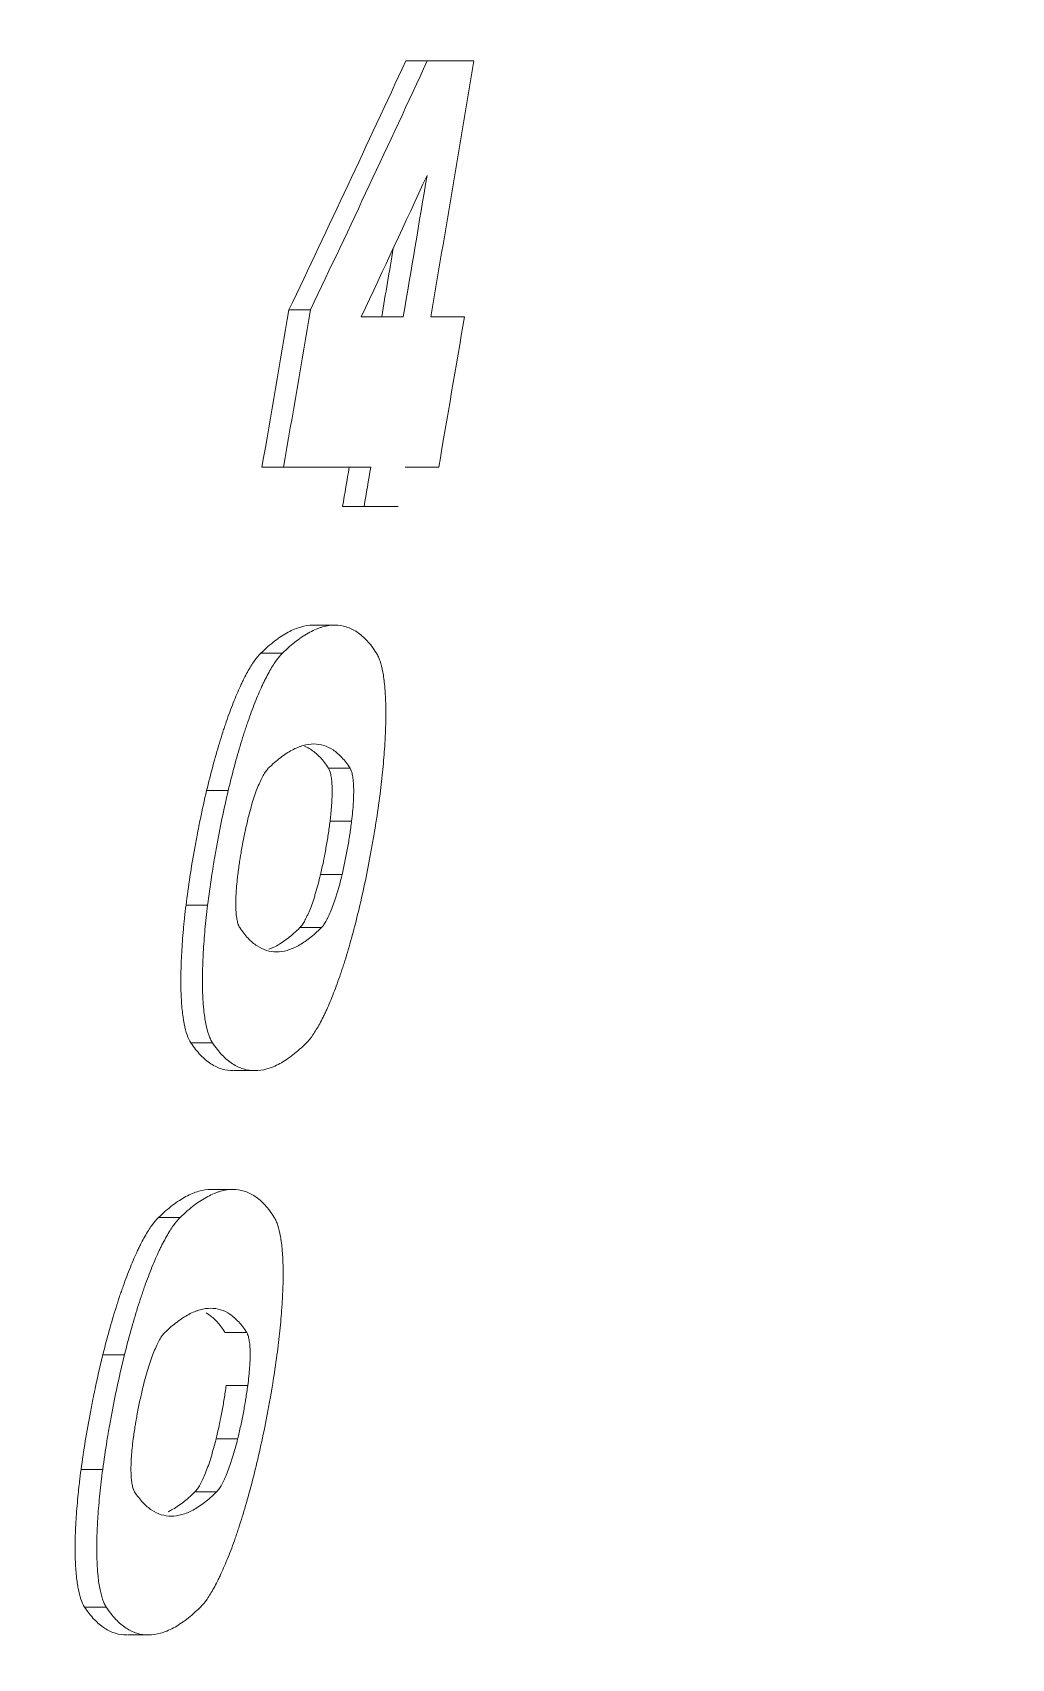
# Model space of a CAD drawing. Header units: millimetres. Extents: x 4664 to 8864, y -38 to 2932.
# Drawn here: x 8294.778 to 8297.647, y 2181.359 to 2186.125 of the extents above; entities that cross this region are included whole.
import ezdxf

# ---------------------------------------------------------------- set-up
doc = ezdxf.new("R2010")
doc.units = ezdxf.units.MM

msp = doc.modelspace()

# ---------------------------------------------------------------- linework, layer by layer
at = {"lineweight": 5}
for p, q in [((8295.8717, 2186.0421), (8296.0708, 2186.0421)), ((8295.5294, 2185.3126), (8295.5926, 2185.3126)), ((8295.7413, 2185.2924), (8295.8642, 2185.2924)), ((8296.0438, 2185.2924), (8295.9451, 2185.2924)), ((8295.4502, 2184.8512), (8295.7693, 2184.8512)), ((8295.8695, 2184.8512), (8295.9683, 2184.8512)), ((8295.6863, 2184.7363), (8295.8496, 2184.7363)), ((8295.5987, 2184.3881), (8295.6619, 2184.3881)), ((8295.4472, 2184.3062), (8295.5104, 2184.3062)), ((8295.6453, 2183.9685), (8295.7084, 2183.9685)), ((8295.288, 2183.9031), (8295.3513, 2183.9031)), ((8295.6498, 2183.8135), (8295.713, 2183.8135)), ((8295.6217, 2183.6568), (8295.6848, 2183.6568)), ((8295.2276, 2183.5672), (8295.2909, 2183.5672)), ((8295.5615, 2183.5017), (8295.6246, 2183.5017)), ((8295.2419, 2183.1641), (8295.3052, 2183.1641)), ((8295.4309, 2183.0822), (8295.3677, 2183.0822)), ((8295.2997, 2182.7339), (8295.363, 2182.7339)), ((8295.1472, 2182.652), (8295.2105, 2182.652)), ((8295.3423, 2182.3144), (8295.4056, 2182.3144)), ((8294.9838, 2182.2489), (8295.0472, 2182.2489)), ((8295.3454, 2182.1593), (8295.4086, 2182.1593)), ((8295.3156, 2182.0026), (8295.3789, 2182.0026)), ((8294.92, 2181.913), (8294.9834, 2181.913)), ((8295.2538, 2181.8476), (8295.3171, 2181.8476)), ((8294.9303, 2181.5099), (8294.9938, 2181.5099)), ((8295.119, 2181.428), (8295.0557, 2181.428))]:
    msp.add_line(p, q, dxfattribs=at)
for radius, start, end in [(181.4679, 339.968419, 354.239642), (175.7749, 339.998828, 353.967705), (177.0806, 339.998828, 353.967705), (172.3779, 350.352463, 350.605131), (172.2981, 350.347957, 350.487614), (172.2359, 350.344437, 350.412162), (171.9647, 350.179921, 350.335881), (172.027, 350.183513, 350.339415), (172.4752, 350.209276, 350.35796), (172.2169, 350.15566, 350.194445), (172.2791, 350.15925, 350.198021)]:
    msp.add_arc((8126.0051, 2214.1806), radius, start, end, dxfattribs=at)
at = {"lineweight": 5, "extrusion": (0, 0, -1)}
for centre, major_axis, start_param, end_param in [((8126.0051, 2212.1226), (175.7909, 0), 0.260354, 0.267813), ((8126.0051, 2212.1226), (175.8518, 0), 0.260262, 0.267718), ((8126.0051, 2211.7734), (175.8452, 0), 0.260133, 0.264364)]:
    msp.add_ellipse(centre, major_axis=major_axis, ratio=0.576331, start_param=start_param, end_param=end_param, dxfattribs=at)
at = {"lineweight": 5}
for points, knots in [([(8295.4472, 2184.3062), (8295.461, 2184.3197), (8295.4745, 2184.3316), (8295.5011, 2184.3519), (8295.527, 2184.3689), (8295.5642, 2184.3844), (8295.5879, 2184.388), (8295.5998, 2184.3881), (8295.6002, 2184.3881), (8295.6005, 2184.3881)], [0, 0, 0, 0, 0.248114, 0.248114, 0.496229, 0.744343, 0.992458, 0.992458, 1, 1, 1, 1]), ([(8295.7857, 2184.3062), (8295.7769, 2184.32), (8295.7678, 2184.332), (8295.7488, 2184.3525), (8295.739, 2184.361), (8295.7186, 2184.3746), (8295.6976, 2184.3847), (8295.664, 2184.3898), (8295.6402, 2184.3864), (8295.6249, 2184.3821), (8295.6219, 2184.3811), (8295.6157, 2184.379), (8295.6125, 2184.3778), (8295.6031, 2184.3739), (8295.5968, 2184.3709), (8295.5775, 2184.3606), (8295.5514, 2184.3435), (8295.5242, 2184.3197), (8295.5104, 2184.3062)], [0, 0, 0, 0, 0.125, 0.125, 0.25, 0.25, 0.375, 0.5, 0.625, 0.625, 0.65625, 0.65625, 0.6875, 0.6875, 0.75, 0.75, 0.875, 1, 1, 1, 1]), ([(8295.288, 2183.9031), (8295.2939, 2183.9278), (8295.2999, 2183.9517), (8295.3123, 2183.998), (8295.3187, 2184.0204), (8295.3286, 2184.0529), (8295.3319, 2184.0635), (8295.337, 2184.0792), (8295.3387, 2184.0844), (8295.3421, 2184.0946), (8295.3438, 2184.0997), (8295.3523, 2184.1244), (8295.3661, 2184.1617), (8295.3799, 2184.1943), (8295.3878, 2184.2113), (8295.3887, 2184.2132), (8295.3904, 2184.2169), (8295.3913, 2184.2187), (8295.3939, 2184.2242), (8295.3957, 2184.2277), (8295.4008, 2184.238), (8295.4043, 2184.2445), (8295.4145, 2184.2628), (8295.4212, 2184.2736), (8295.4344, 2184.2921), (8295.4408, 2184.2999), (8295.4472, 2184.3062)], [0, 0, 0, 0, 0.125, 0.125, 0.25, 0.25, 0.3125, 0.3125, 0.34375, 0.34375, 0.375, 0.375, 0.5, 0.625, 0.625, 0.640625, 0.640625, 0.65625, 0.65625, 0.6875, 0.6875, 0.75, 0.75, 0.875, 0.875, 1, 1, 1, 1]), ([(8295.5104, 2184.3062), (8295.5041, 2184.2999), (8295.4976, 2184.2921), (8295.4844, 2184.2736), (8295.4777, 2184.2628), (8295.4675, 2184.2444), (8295.464, 2184.2378), (8295.4588, 2184.2275), (8295.4571, 2184.224), (8295.4536, 2184.2167), (8295.4518, 2184.213), (8295.4431, 2184.1942), (8295.4362, 2184.1779), (8295.4224, 2184.1429), (8295.4155, 2184.1243), (8295.407, 2184.0994), (8295.4053, 2184.0944), (8295.4019, 2184.0842), (8295.4002, 2184.079), (8295.3951, 2184.0633), (8295.3918, 2184.0527), (8295.382, 2184.0203), (8295.3756, 2183.9979), (8295.3632, 2183.9516), (8295.3572, 2183.9278), (8295.3513, 2183.9031)], [0, 0, 0, 0, 0.125, 0.125, 0.25, 0.25, 0.3125, 0.3125, 0.34375, 0.34375, 0.375, 0.375, 0.5, 0.5, 0.625, 0.625, 0.65625, 0.65625, 0.6875, 0.6875, 0.75, 0.75, 0.875, 0.875, 1, 1, 1, 1]), ([(8295.7975, 2183.9031), (8295.8005, 2183.9274), (8295.8031, 2183.9511), (8295.8074, 2183.9972), (8295.8092, 2184.0196), (8295.8108, 2184.0467), (8295.8113, 2184.0548), (8295.8116, 2184.0628), (8295.8119, 2184.0681), (8295.812, 2184.0708), (8295.8125, 2184.0839), (8295.8128, 2184.0941), (8295.8134, 2184.1239), (8295.8134, 2184.1426), (8295.8126, 2184.169), (8295.8122, 2184.1775), (8295.8115, 2184.1898), (8295.8111, 2184.1959), (8295.8106, 2184.2018), (8295.8103, 2184.2057), (8295.8101, 2184.2076), (8295.8085, 2184.2247), (8295.8066, 2184.2384), (8295.8021, 2184.2629), (8295.7994, 2184.2736), (8295.7955, 2184.2852), (8295.7947, 2184.2875), (8295.793, 2184.2917), (8295.7922, 2184.2938), (8295.7895, 2184.2996), (8295.7877, 2184.3031), (8295.7857, 2184.3062)], [0, 0, 0, 0, 0.125, 0.125, 0.25, 0.25, 0.28125, 0.296875, 0.296875, 0.3125, 0.3125, 0.375, 0.375, 0.5, 0.5, 0.5625, 0.5625, 0.59375, 0.609375, 0.609375, 0.625, 0.625, 0.75, 0.75, 0.875, 0.875, 0.90625, 0.90625, 0.9375, 0.9375, 1, 1, 1, 1]), ([(8295.7084, 2183.9685), (8295.7008, 2183.9806), (8295.6928, 2183.991), (8295.6763, 2184.0089), (8295.6677, 2184.0163), (8295.65, 2184.0281), (8295.6317, 2184.0369), (8295.6024, 2184.0413), (8295.5818, 2184.0383), (8295.5685, 2184.0346), (8295.5658, 2184.0338), (8295.5604, 2184.0319), (8295.5577, 2184.0309), (8295.5495, 2184.0275), (8295.5439, 2184.0249), (8295.5272, 2184.0159), (8295.5044, 2184.001), (8295.4808, 2183.9803), (8295.4688, 2183.9685)], [0, 0, 0, 0, 0.125, 0.125, 0.25, 0.25, 0.375, 0.5, 0.625, 0.625, 0.65625, 0.65625, 0.6875, 0.6875, 0.75, 0.75, 0.875, 1, 1, 1, 1]), ([(8295.5751, 2184.033), (8295.5773, 2184.0322), (8295.5795, 2184.0312), (8295.5864, 2184.028), (8295.5909, 2184.0254), (8295.6044, 2184.0164), (8295.6217, 2184.0015), (8295.6376, 2183.9806), (8295.6453, 2183.9685)], [0, 0, 0, 0, 0.086182, 0.086182, 0.268946, 0.268946, 0.634473, 1, 1, 1, 1]), ([(8295.4688, 2183.9685), (8295.4663, 2183.9661), (8295.4638, 2183.9631), (8295.4588, 2183.956), (8295.4562, 2183.9519), (8295.4522, 2183.9448), (8295.4509, 2183.9423), (8295.4489, 2183.9383), (8295.4482, 2183.9369), (8295.4469, 2183.9341), (8295.4462, 2183.9327), (8295.4429, 2183.9255), (8295.4375, 2183.9129), (8295.4323, 2183.8986), (8295.4283, 2183.8871), (8295.427, 2183.8832), (8295.4244, 2183.8751), (8295.4231, 2183.8711), (8295.4194, 2183.8586), (8295.4169, 2183.85), (8295.4121, 2183.8322), (8295.4098, 2183.823), (8295.4076, 2183.8135)], [0, 0, 0, 0, 0.125, 0.125, 0.25, 0.25, 0.3125, 0.3125, 0.34375, 0.34375, 0.375, 0.375, 0.5, 0.625, 0.625, 0.6875, 0.6875, 0.75, 0.75, 0.875, 0.875, 1, 1, 1, 1]), ([(8295.6453, 2183.9685), (8295.6468, 2183.9662), (8295.6495, 2183.9603), (8295.6515, 2183.952), (8295.6529, 2183.9449), (8295.6533, 2183.9424), (8295.654, 2183.9371), (8295.6543, 2183.9343), (8295.6551, 2183.9256), (8295.6555, 2183.9193), (8295.6558, 2183.9092), (8295.6559, 2183.9057), (8295.6559, 2183.9003), (8295.6559, 2183.8984), (8295.6558, 2183.8947), (8295.6558, 2183.8928), (8295.6556, 2183.8832), (8295.6553, 2183.8752), (8295.6543, 2183.8585), (8295.6536, 2183.8499), (8295.6526, 2183.8388), (8295.6524, 2183.8365), (8295.6519, 2183.832), (8295.6517, 2183.8297), (8295.6509, 2183.8228), (8295.6504, 2183.8182), (8295.6498, 2183.8135)], [0, 0, 0, 0, 0.125, 0.25, 0.25, 0.3125, 0.3125, 0.375, 0.375, 0.5, 0.5, 0.5625, 0.5625, 0.59375, 0.59375, 0.625, 0.625, 0.75, 0.75, 0.875, 0.875, 0.90625, 0.90625, 0.9375, 0.9375, 1, 1, 1, 1]), ([(8295.713, 2183.8135), (8295.7141, 2183.8229), (8295.7161, 2183.8411), (8295.7175, 2183.8583), (8295.7181, 2183.8688), (8295.7182, 2183.8708), (8295.7184, 2183.875), (8295.7185, 2183.877), (8295.7187, 2183.8831), (8295.7189, 2183.887), (8295.7191, 2183.8984), (8295.7191, 2183.9056), (8295.7188, 2183.9158), (8295.7186, 2183.9191), (8295.7183, 2183.9238), (8295.7182, 2183.9254), (8295.718, 2183.9284), (8295.7179, 2183.9299), (8295.7172, 2183.9372), (8295.7165, 2183.9425), (8295.7147, 2183.9519), (8295.7137, 2183.956), (8295.7122, 2183.9605), (8295.7119, 2183.9614), (8295.7112, 2183.963), (8295.7109, 2183.9638), (8295.7099, 2183.966), (8295.7092, 2183.9674), (8295.7084, 2183.9685)], [0, 0, 0, 0, 0.125, 0.25, 0.25, 0.28125, 0.28125, 0.3125, 0.3125, 0.375, 0.375, 0.5, 0.5, 0.5625, 0.5625, 0.59375, 0.59375, 0.625, 0.625, 0.75, 0.75, 0.875, 0.875, 0.90625, 0.90625, 0.9375, 0.9375, 1, 1, 1, 1]), ([(8295.2276, 2183.5672), (8295.2311, 2183.595), (8295.2349, 2183.6229), (8295.2435, 2183.679), (8295.2481, 2183.7071), (8295.2558, 2183.7494), (8295.2584, 2183.7636), (8295.2618, 2183.7813), (8295.2625, 2183.7848), (8295.2639, 2183.7919), (8295.266, 2183.8025), (8295.2682, 2183.8131), (8295.2755, 2183.8481), (8295.2816, 2183.8758), (8295.288, 2183.9031)], [0, 0, 0, 0, 0.25, 0.25, 0.5, 0.5, 0.625, 0.625, 0.65625, 0.65625, 0.6875, 0.75, 0.75, 1, 1, 1, 1]), ([(8295.3513, 2183.9031), (8295.3449, 2183.8758), (8295.3327, 2183.8207), (8295.3218, 2183.7648), (8295.3142, 2183.7224), (8295.3117, 2183.7082), (8295.3088, 2183.6904), (8295.3082, 2183.6869), (8295.307, 2183.6798), (8295.3053, 2183.6691), (8295.3036, 2183.6584), (8295.2983, 2183.6231), (8295.2944, 2183.595), (8295.2909, 2183.5672)], [0, 0, 0, 0, 0.25, 0.5, 0.5, 0.625, 0.625, 0.65625, 0.65625, 0.6875, 0.75, 0.75, 1, 1, 1, 1]), ([(8295.7373, 2183.5672), (8295.7437, 2183.5945), (8295.7558, 2183.6496), (8295.7666, 2183.7055), (8295.7742, 2183.7479), (8295.7767, 2183.7621), (8295.7796, 2183.7799), (8295.7802, 2183.7834), (8295.7814, 2183.7905), (8295.7831, 2183.8012), (8295.7848, 2183.8119), (8295.7902, 2183.8472), (8295.7941, 2183.8753), (8295.7975, 2183.9031)], [0, 0, 0, 0, 0.25, 0.5, 0.5, 0.625, 0.625, 0.65625, 0.65625, 0.6875, 0.75, 0.75, 1, 1, 1, 1]), ([(8295.4076, 2183.8135), (8295.4046, 2183.8008), (8295.3989, 2183.7751), (8295.3938, 2183.749), (8295.3902, 2183.7292), (8295.3891, 2183.7226), (8295.3874, 2183.7126), (8295.3869, 2183.7093), (8295.3858, 2183.7027), (8295.3853, 2183.6993), (8295.3828, 2183.6828), (8295.381, 2183.6697), (8295.3794, 2183.6568)], [0, 0, 0, 0, 0.25, 0.5, 0.5, 0.625, 0.625, 0.6875, 0.6875, 0.75, 0.75, 1, 1, 1, 1]), ([(8295.6498, 2183.8135), (8295.6482, 2183.8005), (8295.6464, 2183.7875), (8295.6424, 2183.7614), (8295.6402, 2183.7482), (8295.6367, 2183.7285), (8295.6354, 2183.7219), (8295.6335, 2183.712), (8295.6329, 2183.7086), (8295.6315, 2183.7021), (8295.6309, 2183.6988), (8295.6275, 2183.6824), (8295.6247, 2183.6695), (8295.6217, 2183.6568)], [0, 0, 0, 0, 0.25, 0.25, 0.5, 0.5, 0.625, 0.625, 0.6875, 0.6875, 0.75, 0.75, 1, 1, 1, 1]), ([(8295.6848, 2183.6568), (8295.6878, 2183.6695), (8295.6935, 2183.6952), (8295.6985, 2183.7213), (8295.7021, 2183.7411), (8295.7032, 2183.7477), (8295.7049, 2183.7577), (8295.7054, 2183.761), (8295.7065, 2183.7676), (8295.707, 2183.7709), (8295.7095, 2183.7875), (8295.7113, 2183.8005), (8295.713, 2183.8135)], [0, 0, 0, 0, 0.25, 0.5, 0.5, 0.625, 0.625, 0.6875, 0.6875, 0.75, 0.75, 1, 1, 1, 1]), ([(8295.3794, 2183.6568), (8295.3782, 2183.6474), (8295.3763, 2183.6292), (8295.375, 2183.6119), (8295.3744, 2183.6015), (8295.3743, 2183.5994), (8295.3741, 2183.5953), (8295.374, 2183.5933), (8295.3738, 2183.5872), (8295.3737, 2183.5833), (8295.3735, 2183.5718), (8295.3736, 2183.5646), (8295.3739, 2183.5545), (8295.3741, 2183.5512), (8295.3744, 2183.5464), (8295.3745, 2183.5449), (8295.3748, 2183.5418), (8295.3749, 2183.5403), (8295.3757, 2183.533), (8295.3764, 2183.5278), (8295.3783, 2183.5184), (8295.3794, 2183.5142), (8295.381, 2183.5098), (8295.3813, 2183.5089), (8295.3819, 2183.5073), (8295.3823, 2183.5065), (8295.3834, 2183.5043), (8295.3841, 2183.5029), (8295.3849, 2183.5017)], [0, 0, 0, 0, 0.125, 0.25, 0.25, 0.28125, 0.28125, 0.3125, 0.3125, 0.375, 0.375, 0.5, 0.5, 0.5625, 0.5625, 0.59375, 0.59375, 0.625, 0.625, 0.75, 0.75, 0.875, 0.875, 0.90625, 0.90625, 0.9375, 0.9375, 1, 1, 1, 1]), ([(8295.6217, 2183.6568), (8295.6194, 2183.6473), (8295.6171, 2183.6381), (8295.6124, 2183.6203), (8295.61, 2183.6117), (8295.6063, 2183.5992), (8295.605, 2183.5951), (8295.6031, 2183.589), (8295.6024, 2183.587), (8295.6011, 2183.5831), (8295.6005, 2183.5812), (8295.5972, 2183.5717), (8295.592, 2183.5573), (8295.5868, 2183.5448), (8295.5835, 2183.5375), (8295.5828, 2183.5361), (8295.5815, 2183.5333), (8295.5796, 2183.5292), (8295.5776, 2183.5255), (8295.5738, 2183.5184), (8295.5712, 2183.5143), (8295.5663, 2183.5071), (8295.5638, 2183.5041), (8295.5615, 2183.5017)], [0, 0, 0, 0, 0.125, 0.125, 0.25, 0.25, 0.3125, 0.3125, 0.34375, 0.34375, 0.375, 0.375, 0.5, 0.625, 0.625, 0.65625, 0.65625, 0.6875, 0.75, 0.75, 0.875, 0.875, 1, 1, 1, 1]), ([(8295.6246, 2183.5017), (8295.627, 2183.5041), (8295.6295, 2183.5071), (8295.6344, 2183.5143), (8295.637, 2183.5184), (8295.6408, 2183.5255), (8295.6421, 2183.528), (8295.6441, 2183.532), (8295.6447, 2183.5334), (8295.6461, 2183.5362), (8295.6467, 2183.5376), (8295.65, 2183.5448), (8295.6552, 2183.5574), (8295.6604, 2183.5717), (8295.6643, 2183.5832), (8295.6656, 2183.5871), (8295.6682, 2183.5952), (8295.6694, 2183.5992), (8295.6732, 2183.6117), (8295.6756, 2183.6203), (8295.6803, 2183.6381), (8295.6826, 2183.6473), (8295.6848, 2183.6568)], [0, 0, 0, 0, 0.125, 0.125, 0.25, 0.25, 0.3125, 0.3125, 0.34375, 0.34375, 0.375, 0.375, 0.5, 0.625, 0.625, 0.6875, 0.6875, 0.75, 0.75, 0.875, 0.875, 1, 1, 1, 1]), ([(8295.2419, 2183.1641), (8295.2378, 2183.1703), (8295.2305, 2183.1856), (8295.2248, 2183.2071), (8295.2218, 2183.2224), (8295.2209, 2183.2271), (8295.2201, 2183.2321), (8295.2195, 2183.2355), (8295.2193, 2183.2372), (8295.218, 2183.2458), (8295.2171, 2183.253), (8295.2148, 2183.2757), (8295.2137, 2183.292), (8295.2128, 2183.3183), (8295.2126, 2183.3274), (8295.2125, 2183.3415), (8295.2124, 2183.3487), (8295.2125, 2183.356), (8295.2125, 2183.361), (8295.2126, 2183.3635), (8295.2129, 2183.386), (8295.2137, 2183.4069), (8295.2161, 2183.4501), (8295.2178, 2183.4725), (8295.2204, 2183.5015), (8295.221, 2183.5073), (8295.2222, 2183.5191), (8295.2228, 2183.525), (8295.2247, 2183.543), (8295.2261, 2183.555), (8295.2276, 2183.5672)], [0, 0, 0, 0, 0.125, 0.25, 0.25, 0.28125, 0.296875, 0.296875, 0.3125, 0.3125, 0.375, 0.375, 0.5, 0.5, 0.5625, 0.5625, 0.59375, 0.609375, 0.609375, 0.625, 0.625, 0.75, 0.75, 0.875, 0.875, 0.90625, 0.90625, 0.9375, 0.9375, 1, 1, 1, 1]), ([(8295.2909, 2183.5672), (8295.2879, 2183.5428), (8295.2854, 2183.5192), (8295.2811, 2183.4731), (8295.2795, 2183.4507), (8295.2779, 2183.4235), (8295.2775, 2183.4154), (8295.2772, 2183.4074), (8295.2769, 2183.4021), (8295.2768, 2183.3995), (8295.2763, 2183.3863), (8295.2761, 2183.3761), (8295.2756, 2183.3463), (8295.2758, 2183.3276), (8295.2767, 2183.3012), (8295.2771, 2183.2927), (8295.278, 2183.2804), (8295.2784, 2183.2743), (8295.2789, 2183.2684), (8295.2793, 2183.2645), (8295.2795, 2183.2626), (8295.2812, 2183.2455), (8295.2832, 2183.2318), (8295.2881, 2183.2074), (8295.2909, 2183.1966), (8295.295, 2183.185), (8295.2958, 2183.1828), (8295.2976, 2183.1785), (8295.2985, 2183.1765), (8295.3012, 2183.1707), (8295.3031, 2183.1672), (8295.3052, 2183.1641)], [0, 0, 0, 0, 0.125, 0.125, 0.25, 0.25, 0.28125, 0.296875, 0.296875, 0.3125, 0.3125, 0.375, 0.375, 0.5, 0.5, 0.5625, 0.5625, 0.59375, 0.609375, 0.609375, 0.625, 0.625, 0.75, 0.75, 0.875, 0.875, 0.90625, 0.90625, 0.9375, 0.9375, 1, 1, 1, 1]), ([(8295.5808, 2183.1641), (8295.587, 2183.1704), (8295.5933, 2183.1782), (8295.6062, 2183.1967), (8295.6128, 2183.2075), (8295.6228, 2183.2259), (8295.6262, 2183.2325), (8295.6313, 2183.2428), (8295.633, 2183.2464), (8295.6365, 2183.2536), (8295.6382, 2183.2573), (8295.6467, 2183.2762), (8295.6535, 2183.2925), (8295.6671, 2183.3274), (8295.6739, 2183.3461), (8295.6823, 2183.3709), (8295.684, 2183.376), (8295.6873, 2183.3862), (8295.689, 2183.3914), (8295.694, 2183.407), (8295.6973, 2183.4176), (8295.707, 2183.4501), (8295.7133, 2183.4724), (8295.7255, 2183.5187), (8295.7315, 2183.5425), (8295.7373, 2183.5672)], [0, 0, 0, 0, 0.125, 0.125, 0.25, 0.25, 0.3125, 0.3125, 0.34375, 0.34375, 0.375, 0.375, 0.5, 0.5, 0.625, 0.625, 0.65625, 0.65625, 0.6875, 0.6875, 0.75, 0.75, 0.875, 0.875, 1, 1, 1, 1]), ([(8295.3849, 2183.5017), (8295.3928, 2183.4897), (8295.401, 2183.4793), (8295.418, 2183.4614), (8295.4267, 2183.454), (8295.4447, 2183.4422), (8295.4633, 2183.4334), (8295.4927, 2183.4289), (8295.5133, 2183.4319), (8295.5291, 2183.4364), (8295.5345, 2183.4383), (8295.5453, 2183.4428), (8295.5508, 2183.4454), (8295.5673, 2183.4543), (8295.5898, 2183.4692), (8295.6129, 2183.4899), (8295.6246, 2183.5017)], [0, 0, 0, 0, 0.125, 0.125, 0.25, 0.25, 0.375, 0.5, 0.625, 0.625, 0.6875, 0.6875, 0.75, 0.75, 0.875, 1, 1, 1, 1]), ([(8295.5615, 2183.5017), (8295.5497, 2183.4899), (8295.5382, 2183.4796), (8295.5155, 2183.4619), (8295.4965, 2183.4493), (8295.4782, 2183.4409), (8295.4707, 2183.4382)], [0, 0, 0, 0, 0.369687, 0.369687, 0.739374, 1, 1, 1, 1]), ([(8295.3661, 2183.0822), (8295.3549, 2183.0822), (8295.3439, 2183.0838), (8295.3276, 2183.0887), (8295.3221, 2183.0908), (8295.3113, 2183.0959), (8295.3059, 2183.0989), (8295.2902, 2183.1091), (8295.2699, 2183.1262), (8295.251, 2183.1503), (8295.2419, 2183.1641)], [0, 0, 0, 0, 0.244698, 0.244698, 0.370582, 0.370582, 0.496465, 0.496465, 0.748233, 1, 1, 1, 1]), ([(8295.3052, 2183.1641), (8295.3143, 2183.1503), (8295.3237, 2183.1383), (8295.3432, 2183.1178), (8295.3533, 2183.1093), (8295.374, 2183.0957), (8295.3953, 2183.0856), (8295.4291, 2183.0805), (8295.4528, 2183.0839), (8295.471, 2183.089), (8295.4772, 2183.0912), (8295.4896, 2183.0963), (8295.4959, 2183.0993), (8295.5149, 2183.1096), (8295.5407, 2183.1267), (8295.5673, 2183.1505), (8295.5808, 2183.1641)], [0, 0, 0, 0, 0.125, 0.125, 0.25, 0.25, 0.375, 0.5, 0.625, 0.625, 0.6875, 0.6875, 0.75, 0.75, 0.875, 1, 1, 1, 1]), ([(8295.1472, 2182.652), (8295.1612, 2182.6655), (8295.1748, 2182.6774), (8295.2016, 2182.6977), (8295.2277, 2182.7147), (8295.2652, 2182.7302), (8295.289, 2182.7338), (8295.3009, 2182.7339), (8295.3013, 2182.7339), (8295.3016, 2182.7339)], [0, 0, 0, 0, 0.248061, 0.248061, 0.496122, 0.744183, 0.992244, 0.992244, 1, 1, 1, 1]), ([(8295.4863, 2182.652), (8295.4777, 2182.6658), (8295.4686, 2182.6778), (8295.4498, 2182.6983), (8295.44, 2182.7068), (8295.4198, 2182.7204), (8295.3988, 2182.7306), (8295.3652, 2182.7356), (8295.3413, 2182.7322), (8295.326, 2182.7279), (8295.3229, 2182.7269), (8295.3167, 2182.7248), (8295.3135, 2182.7236), (8295.304, 2182.7197), (8295.2976, 2182.7167), (8295.2783, 2182.7064), (8295.2519, 2182.6893), (8295.2245, 2182.6655), (8295.2105, 2182.652)], [0, 0, 0, 0, 0.125, 0.125, 0.25, 0.25, 0.375, 0.5, 0.625, 0.625, 0.65625, 0.65625, 0.6875, 0.6875, 0.75, 0.75, 0.875, 1, 1, 1, 1]), ([(8294.9838, 2182.2489), (8294.9899, 2182.2736), (8294.9962, 2182.2975), (8295.0091, 2182.3437), (8295.0157, 2182.3661), (8295.0259, 2182.3986), (8295.0293, 2182.4093), (8295.0345, 2182.425), (8295.0363, 2182.4302), (8295.0398, 2182.4404), (8295.0416, 2182.4454), (8295.0504, 2182.4701), (8295.0645, 2182.5074), (8295.0787, 2182.54), (8295.0867, 2182.5571), (8295.0876, 2182.5589), (8295.0894, 2182.5626), (8295.0903, 2182.5645), (8295.093, 2182.5699), (8295.0948, 2182.5734), (8295.1001, 2182.5837), (8295.1036, 2182.5902), (8295.114, 2182.6086), (8295.1208, 2182.6194), (8295.1342, 2182.6379), (8295.1408, 2182.6458), (8295.1472, 2182.652)], [0, 0, 0, 0, 0.125, 0.125, 0.25, 0.25, 0.3125, 0.3125, 0.34375, 0.34375, 0.375, 0.375, 0.5, 0.625, 0.625, 0.640625, 0.640625, 0.65625, 0.65625, 0.6875, 0.6875, 0.75, 0.75, 0.875, 0.875, 1, 1, 1, 1]), ([(8295.2105, 2182.652), (8295.2041, 2182.6458), (8295.1976, 2182.6379), (8295.1842, 2182.6193), (8295.1773, 2182.6086), (8295.1669, 2182.5901), (8295.1634, 2182.5836), (8295.158, 2182.5733), (8295.1563, 2182.5697), (8295.1527, 2182.5625), (8295.1509, 2182.5588), (8295.142, 2182.5399), (8295.1349, 2182.5236), (8295.1207, 2182.4887), (8295.1137, 2182.47), (8295.1049, 2182.4452), (8295.1031, 2182.4401), (8295.0996, 2182.4299), (8295.0979, 2182.4247), (8295.0926, 2182.4091), (8295.0892, 2182.3985), (8295.079, 2182.366), (8295.0724, 2182.3437), (8295.0596, 2182.2974), (8295.0533, 2182.2736), (8295.0472, 2182.2489)], [0, 0, 0, 0, 0.125, 0.125, 0.25, 0.25, 0.3125, 0.3125, 0.34375, 0.34375, 0.375, 0.375, 0.5, 0.5, 0.625, 0.625, 0.65625, 0.65625, 0.6875, 0.6875, 0.75, 0.75, 0.875, 0.875, 1, 1, 1, 1]), ([(8295.4942, 2182.2489), (8295.4975, 2182.2732), (8295.5003, 2182.2969), (8295.5051, 2182.3429), (8295.507, 2182.3653), (8295.5089, 2182.3925), (8295.5095, 2182.4005), (8295.5099, 2182.4085), (8295.5102, 2182.4138), (8295.5104, 2182.4165), (8295.511, 2182.4296), (8295.5114, 2182.4398), (8295.5123, 2182.4696), (8295.5124, 2182.4884), (8295.5119, 2182.5147), (8295.5116, 2182.5233), (8295.511, 2182.5356), (8295.5107, 2182.5417), (8295.5103, 2182.5476), (8295.51, 2182.5514), (8295.5098, 2182.5534), (8295.5084, 2182.5705), (8295.5066, 2182.5842), (8295.5023, 2182.6087), (8295.4997, 2182.6194), (8295.4959, 2182.6311), (8295.4951, 2182.6333), (8295.4935, 2182.6376), (8295.4927, 2182.6396), (8295.4901, 2182.6454), (8295.4882, 2182.6489), (8295.4863, 2182.652)], [0, 0, 0, 0, 0.125, 0.125, 0.25, 0.25, 0.28125, 0.296875, 0.296875, 0.3125, 0.3125, 0.375, 0.375, 0.5, 0.5, 0.5625, 0.5625, 0.59375, 0.609375, 0.609375, 0.625, 0.625, 0.75, 0.75, 0.875, 0.875, 0.90625, 0.90625, 0.9375, 0.9375, 1, 1, 1, 1]), ([(8295.4056, 2182.3144), (8295.3981, 2182.3264), (8295.3902, 2182.3369), (8295.3738, 2182.3547), (8295.3653, 2182.3621), (8295.3477, 2182.3739), (8295.3294, 2182.3828), (8295.3001, 2182.3872), (8295.2794, 2182.3842), (8295.266, 2182.3804), (8295.2633, 2182.3796), (8295.2579, 2182.3777), (8295.2551, 2182.3767), (8295.2469, 2182.3733), (8295.2413, 2182.3707), (8295.2245, 2182.3617), (8295.2015, 2182.3468), (8295.1777, 2182.3262), (8295.1655, 2182.3144)], [0, 0, 0, 0, 0.125, 0.125, 0.25, 0.25, 0.375, 0.5, 0.625, 0.625, 0.65625, 0.65625, 0.6875, 0.6875, 0.75, 0.75, 0.875, 1, 1, 1, 1]), ([(8295.2869, 2182.372), (8295.2889, 2182.3708), (8295.2909, 2182.3695), (8295.3018, 2182.3623), (8295.319, 2182.3474), (8295.3348, 2182.3264), (8295.3423, 2182.3144)], [0, 0, 0, 0, 0.099873, 0.099873, 0.549937, 1, 1, 1, 1]), ([(8295.1655, 2182.3144), (8295.163, 2182.312), (8295.1605, 2182.309), (8295.1554, 2182.3018), (8295.1527, 2182.2977), (8295.1487, 2182.2906), (8295.1474, 2182.2881), (8295.1453, 2182.2841), (8295.1446, 2182.2827), (8295.1433, 2182.2799), (8295.1426, 2182.2785), (8295.1391, 2182.2713), (8295.1337, 2182.2587), (8295.1282, 2182.2444), (8295.1242, 2182.2329), (8295.1228, 2182.229), (8295.1202, 2182.221), (8295.1188, 2182.2169), (8295.1149, 2182.2044), (8295.1124, 2182.1958), (8295.1074, 2182.178), (8295.105, 2182.1688), (8295.1027, 2182.1593)], [0, 0, 0, 0, 0.125, 0.125, 0.25, 0.25, 0.3125, 0.3125, 0.34375, 0.34375, 0.375, 0.375, 0.5, 0.625, 0.625, 0.6875, 0.6875, 0.75, 0.75, 0.875, 0.875, 1, 1, 1, 1]), ([(8295.4086, 2182.1593), (8295.4099, 2182.1687), (8295.4121, 2182.1869), (8295.4136, 2182.2041), (8295.4143, 2182.2146), (8295.4144, 2182.2166), (8295.4147, 2182.2207), (8295.4148, 2182.2228), (8295.4151, 2182.2288), (8295.4153, 2182.2328), (8295.4156, 2182.2442), (8295.4156, 2182.2514), (8295.4154, 2182.2616), (8295.4153, 2182.2649), (8295.4151, 2182.2696), (8295.415, 2182.2712), (8295.4148, 2182.2742), (8295.4147, 2182.2757), (8295.4141, 2182.283), (8295.4134, 2182.2883), (8295.4117, 2182.2977), (8295.4107, 2182.3019), (8295.4093, 2182.3063), (8295.409, 2182.3072), (8295.4084, 2182.3088), (8295.408, 2182.3096), (8295.407, 2182.3119), (8295.4063, 2182.3132), (8295.4056, 2182.3144)], [0, 0, 0, 0, 0.125, 0.25, 0.25, 0.28125, 0.28125, 0.3125, 0.3125, 0.375, 0.375, 0.5, 0.5, 0.5625, 0.5625, 0.59375, 0.59375, 0.625, 0.625, 0.75, 0.75, 0.875, 0.875, 0.90625, 0.90625, 0.9375, 0.9375, 1, 1, 1, 1]), ([(8294.92, 2181.913), (8294.9237, 2181.9408), (8294.9279, 2181.9688), (8294.937, 2182.0248), (8294.9419, 2182.053), (8294.95, 2182.0953), (8294.9528, 2182.1095), (8294.9564, 2182.1272), (8294.9571, 2182.1307), (8294.9586, 2182.1378), (8294.9608, 2182.1484), (8294.9631, 2182.1589), (8294.9707, 2182.194), (8294.9771, 2182.2216), (8294.9838, 2182.2489)], [0, 0, 0, 0, 0.25, 0.25, 0.5, 0.5, 0.625, 0.625, 0.65625, 0.65625, 0.6875, 0.75, 0.75, 1, 1, 1, 1]), ([(8295.0472, 2182.2489), (8295.0405, 2182.2216), (8295.0278, 2182.1666), (8295.0163, 2182.1106), (8295.0083, 2182.0683), (8295.0057, 2182.0541), (8295.0025, 2182.0363), (8295.0019, 2182.0328), (8295.0007, 2182.0256), (8294.9988, 2182.015), (8294.9971, 2182.0043), (8294.9913, 2181.9689), (8294.9872, 2181.9408), (8294.9834, 2181.913)], [0, 0, 0, 0, 0.25, 0.5, 0.5, 0.625, 0.625, 0.65625, 0.65625, 0.6875, 0.75, 0.75, 1, 1, 1, 1]), ([(8295.4306, 2181.913), (8295.4373, 2181.9403), (8295.4499, 2181.9954), (8295.4613, 2182.0513), (8295.4694, 2182.0937), (8295.4719, 2182.1078), (8295.4751, 2182.1256), (8295.4757, 2182.1292), (8295.4769, 2182.1363), (8295.4788, 2182.147), (8295.4805, 2182.1576), (8295.4863, 2182.193), (8295.4905, 2182.2211), (8295.4942, 2182.2489)], [0, 0, 0, 0, 0.25, 0.5, 0.5, 0.625, 0.625, 0.65625, 0.65625, 0.6875, 0.75, 0.75, 1, 1, 1, 1]), ([(8295.1027, 2182.1593), (8295.0996, 2182.1466), (8295.0936, 2182.1209), (8295.0883, 2182.0948), (8295.0845, 2182.075), (8295.0833, 2182.0684), (8295.0815, 2182.0585), (8295.081, 2182.0551), (8295.0798, 2182.0485), (8295.0793, 2182.0452), (8295.0766, 2182.0287), (8295.0747, 2182.0156), (8295.0729, 2182.0026)], [0, 0, 0, 0, 0.25, 0.5, 0.5, 0.625, 0.625, 0.6875, 0.6875, 0.75, 0.75, 1, 1, 1, 1]), ([(8295.3454, 2182.1593), (8295.3436, 2182.1464), (8295.3417, 2182.1333), (8295.3374, 2182.1072), (8295.3351, 2182.094), (8295.3314, 2182.0743), (8295.3301, 2182.0677), (8295.328, 2182.0578), (8295.3274, 2182.0545), (8295.326, 2182.0479), (8295.3253, 2182.0446), (8295.3217, 2182.0282), (8295.3188, 2182.0153), (8295.3156, 2182.0026)], [0, 0, 0, 0, 0.25, 0.25, 0.5, 0.5, 0.625, 0.625, 0.6875, 0.6875, 0.75, 0.75, 1, 1, 1, 1]), ([(8295.3789, 2182.0026), (8295.382, 2182.0153), (8295.388, 2182.041), (8295.3933, 2182.0671), (8295.397, 2182.0869), (8295.3982, 2182.0935), (8295.4, 2182.1035), (8295.4006, 2182.1068), (8295.4017, 2182.1134), (8295.4022, 2182.1167), (8295.4049, 2182.1333), (8295.4069, 2182.1464), (8295.4086, 2182.1593)], [0, 0, 0, 0, 0.25, 0.5, 0.5, 0.625, 0.625, 0.6875, 0.6875, 0.75, 0.75, 1, 1, 1, 1]), ([(8295.0729, 2182.0026), (8295.0717, 2181.9932), (8295.0695, 2181.975), (8295.0681, 2181.9578), (8295.0674, 2181.9474), (8295.0673, 2181.9453), (8295.067, 2181.9412), (8295.0669, 2181.9391), (8295.0666, 2181.9331), (8295.0665, 2181.9291), (8295.0662, 2181.9177), (8295.0662, 2181.9105), (8295.0665, 2181.9003), (8295.0666, 2181.8971), (8295.0669, 2181.8923), (8295.067, 2181.8908), (8295.0672, 2181.8877), (8295.0673, 2181.8862), (8295.068, 2181.8789), (8295.0687, 2181.8736), (8295.0705, 2181.8642), (8295.0715, 2181.8601), (8295.0731, 2181.8556), (8295.0734, 2181.8547), (8295.074, 2181.8531), (8295.0744, 2181.8523), (8295.0754, 2181.8501), (8295.0761, 2181.8487), (8295.0769, 2181.8476)], [0, 0, 0, 0, 0.125, 0.25, 0.25, 0.28125, 0.28125, 0.3125, 0.3125, 0.375, 0.375, 0.5, 0.5, 0.5625, 0.5625, 0.59375, 0.59375, 0.625, 0.625, 0.75, 0.75, 0.875, 0.875, 0.90625, 0.90625, 0.9375, 0.9375, 1, 1, 1, 1]), ([(8295.3156, 2182.0026), (8295.3133, 2181.9931), (8295.3109, 2181.9839), (8295.306, 2181.9661), (8295.3035, 2181.9575), (8295.2996, 2181.945), (8295.2983, 2181.9409), (8295.2964, 2181.9349), (8295.2957, 2181.9329), (8295.2944, 2181.929), (8295.2937, 2181.927), (8295.2904, 2181.9175), (8295.285, 2181.9032), (8295.2796, 2181.8906), (8295.2763, 2181.8834), (8295.2756, 2181.8819), (8295.2742, 2181.8791), (8295.2722, 2181.8751), (8295.2702, 2181.8713), (8295.2663, 2181.8643), (8295.2637, 2181.8601), (8295.2587, 2181.853), (8295.2562, 2181.85), (8295.2538, 2181.8476)], [0, 0, 0, 0, 0.125, 0.125, 0.25, 0.25, 0.3125, 0.3125, 0.34375, 0.34375, 0.375, 0.375, 0.5, 0.625, 0.625, 0.65625, 0.65625, 0.6875, 0.75, 0.75, 0.875, 0.875, 1, 1, 1, 1]), ([(8295.3171, 2181.8476), (8295.3195, 2181.85), (8295.322, 2181.853), (8295.327, 2181.8601), (8295.3296, 2181.8643), (8295.3336, 2181.8714), (8295.3349, 2181.8739), (8295.3369, 2181.8779), (8295.3376, 2181.8792), (8295.3389, 2181.882), (8295.3396, 2181.8834), (8295.3429, 2181.8907), (8295.3483, 2181.9032), (8295.3537, 2181.9176), (8295.3577, 2181.929), (8295.359, 2181.933), (8295.3617, 2181.941), (8295.363, 2181.9451), (8295.3668, 2181.9576), (8295.3693, 2181.9662), (8295.3742, 2181.9839), (8295.3766, 2181.9931), (8295.3789, 2182.0026)], [0, 0, 0, 0, 0.125, 0.125, 0.25, 0.25, 0.3125, 0.3125, 0.34375, 0.34375, 0.375, 0.375, 0.5, 0.625, 0.625, 0.6875, 0.6875, 0.75, 0.75, 0.875, 0.875, 1, 1, 1, 1]), ([(8294.9303, 2181.5099), (8294.9263, 2181.5161), (8294.9192, 2181.5315), (8294.9137, 2181.5529), (8294.9108, 2181.5683), (8294.9099, 2181.573), (8294.9092, 2181.578), (8294.9087, 2181.5813), (8294.9084, 2181.583), (8294.9072, 2181.5917), (8294.9064, 2181.5989), (8294.9043, 2181.6216), (8294.9034, 2181.6379), (8294.9027, 2181.6642), (8294.9026, 2181.6733), (8294.9026, 2181.6874), (8294.9027, 2181.6946), (8294.9028, 2181.702), (8294.9029, 2181.7069), (8294.9029, 2181.7094), (8294.9035, 2181.7319), (8294.9045, 2181.7528), (8294.9073, 2181.796), (8294.9092, 2181.8184), (8294.9122, 2181.8473), (8294.9128, 2181.8532), (8294.9141, 2181.865), (8294.9148, 2181.8709), (8294.9169, 2181.8888), (8294.9184, 2181.9009), (8294.92, 2181.913)], [0, 0, 0, 0, 0.125, 0.25, 0.25, 0.28125, 0.296875, 0.296875, 0.3125, 0.3125, 0.375, 0.375, 0.5, 0.5, 0.5625, 0.5625, 0.59375, 0.609375, 0.609375, 0.625, 0.625, 0.75, 0.75, 0.875, 0.875, 0.90625, 0.90625, 0.9375, 0.9375, 1, 1, 1, 1]), ([(8294.9834, 2181.913), (8294.9802, 2181.8887), (8294.9774, 2181.865), (8294.9727, 2181.819), (8294.9708, 2181.7966), (8294.969, 2181.7694), (8294.9685, 2181.7613), (8294.9681, 2181.7533), (8294.9678, 2181.748), (8294.9677, 2181.7454), (8294.967, 2181.7322), (8294.9667, 2181.722), (8294.9659, 2181.6922), (8294.9659, 2181.6735), (8294.9666, 2181.6471), (8294.9669, 2181.6386), (8294.9676, 2181.6263), (8294.968, 2181.6202), (8294.9685, 2181.6143), (8294.9688, 2181.6104), (8294.969, 2181.6085), (8294.9706, 2181.5914), (8294.9724, 2181.5777), (8294.977, 2181.5532), (8294.9798, 2181.5425), (8294.9837, 2181.5309), (8294.9846, 2181.5286), (8294.9863, 2181.5244), (8294.9871, 2181.5223), (8294.9898, 2181.5165), (8294.9918, 2181.513), (8294.9938, 2181.5099)], [0, 0, 0, 0, 0.125, 0.125, 0.25, 0.25, 0.28125, 0.296875, 0.296875, 0.3125, 0.3125, 0.375, 0.375, 0.5, 0.5, 0.5625, 0.5625, 0.59375, 0.609375, 0.609375, 0.625, 0.625, 0.75, 0.75, 0.875, 0.875, 0.90625, 0.90625, 0.9375, 0.9375, 1, 1, 1, 1]), ([(8295.2699, 2181.5099), (8295.2762, 2181.5162), (8295.2826, 2181.524), (8295.2957, 2181.5426), (8295.3024, 2181.5534), (8295.3126, 2181.5718), (8295.3161, 2181.5784), (8295.3213, 2181.5887), (8295.3231, 2181.5923), (8295.3266, 2181.5995), (8295.3283, 2181.6032), (8295.3371, 2181.6221), (8295.344, 2181.6384), (8295.358, 2181.6733), (8295.3649, 2181.692), (8295.3736, 2181.7168), (8295.3754, 2181.7219), (8295.3788, 2181.7321), (8295.3805, 2181.7373), (8295.3857, 2181.7529), (8295.3891, 2181.7635), (8295.3991, 2181.7959), (8295.4056, 2181.8183), (8295.4184, 2181.8645), (8295.4246, 2181.8884), (8295.4306, 2181.913)], [0, 0, 0, 0, 0.125, 0.125, 0.25, 0.25, 0.3125, 0.3125, 0.34375, 0.34375, 0.375, 0.375, 0.5, 0.5, 0.625, 0.625, 0.65625, 0.65625, 0.6875, 0.6875, 0.75, 0.75, 0.875, 0.875, 1, 1, 1, 1]), ([(8295.0769, 2181.8476), (8295.0847, 2181.8355), (8295.0929, 2181.8251), (8295.1097, 2181.8073), (8295.1184, 2181.7998), (8295.1363, 2181.788), (8295.1548, 2181.7792), (8295.1842, 2181.7748), (8295.2049, 2181.7777), (8295.2208, 2181.7822), (8295.2262, 2181.7841), (8295.2371, 2181.7886), (8295.2426, 2181.7912), (8295.2593, 2181.8002), (8295.2819, 2181.815), (8295.3052, 2181.8358), (8295.3171, 2181.8476)], [0, 0, 0, 0, 0.125, 0.125, 0.25, 0.25, 0.375, 0.5, 0.625, 0.625, 0.6875, 0.6875, 0.75, 0.75, 0.875, 1, 1, 1, 1]), ([(8295.2538, 2181.8476), (8295.2419, 2181.8358), (8295.2303, 2181.8254), (8295.2074, 2181.8077), (8295.1927, 2181.798), (8295.1783, 2181.7908), (8295.1749, 2181.7892)], [0, 0, 0, 0, 0.432224, 0.432224, 0.864449, 1, 1, 1, 1]), ([(8295.054, 2181.428), (8295.0428, 2181.428), (8295.0318, 2181.4296), (8295.0155, 2181.4345), (8295.01, 2181.4366), (8294.9992, 2181.4417), (8294.9939, 2181.4447), (8294.9782, 2181.4549), (8294.9581, 2181.4721), (8294.9393, 2181.4961), (8294.9303, 2181.5099)], [0, 0, 0, 0, 0.244531, 0.244531, 0.370442, 0.370442, 0.496354, 0.496354, 0.748177, 1, 1, 1, 1]), ([(8294.9938, 2181.5099), (8295.0028, 2181.4961), (8295.0121, 2181.4841), (8295.0314, 2181.4636), (8295.0414, 2181.4551), (8295.0621, 2181.4415), (8295.0833, 2181.4314), (8295.1171, 2181.4263), (8295.1409, 2181.4297), (8295.1592, 2181.4349), (8295.1654, 2181.437), (8295.1779, 2181.4422), (8295.1842, 2181.4452), (8295.2034, 2181.4555), (8295.2294, 2181.4726), (8295.2562, 2181.4964), (8295.2699, 2181.5099)], [0, 0, 0, 0, 0.125, 0.125, 0.25, 0.25, 0.375, 0.5, 0.625, 0.625, 0.6875, 0.6875, 0.75, 0.75, 0.875, 1, 1, 1, 1])]:
    msp.add_open_spline(points, degree=3, knots=knots, dxfattribs=at)

doc.saveas('drawing.dxf')
